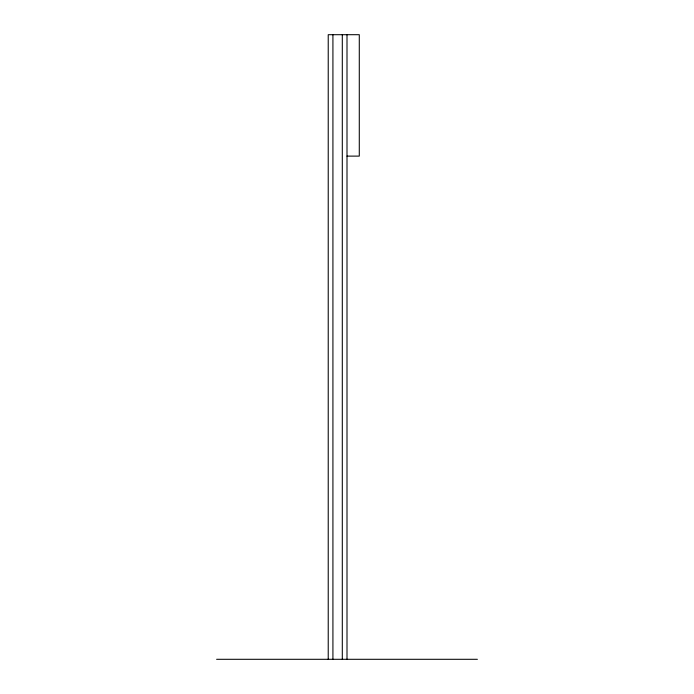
<?xml version="1.0" encoding="UTF-8"?>
<svg xmlns="http://www.w3.org/2000/svg" width="694" height="694" viewBox="0 0 694 694"><rect width="100%" height="100%" fill="white"/><g stroke="black" fill="none" stroke-linecap="round" stroke-linejoin="round"><path stroke-width="1.04" d="M347 156.115L359.284 156.115L359.284 34.7L328.227 34.7L328.227 659.3M216.615 659.3L477.385 659.3M347 34.7L347 659.3M342.307 34.7L342.307 659.3M332.92 34.7L332.92 659.3"/></g></svg>
